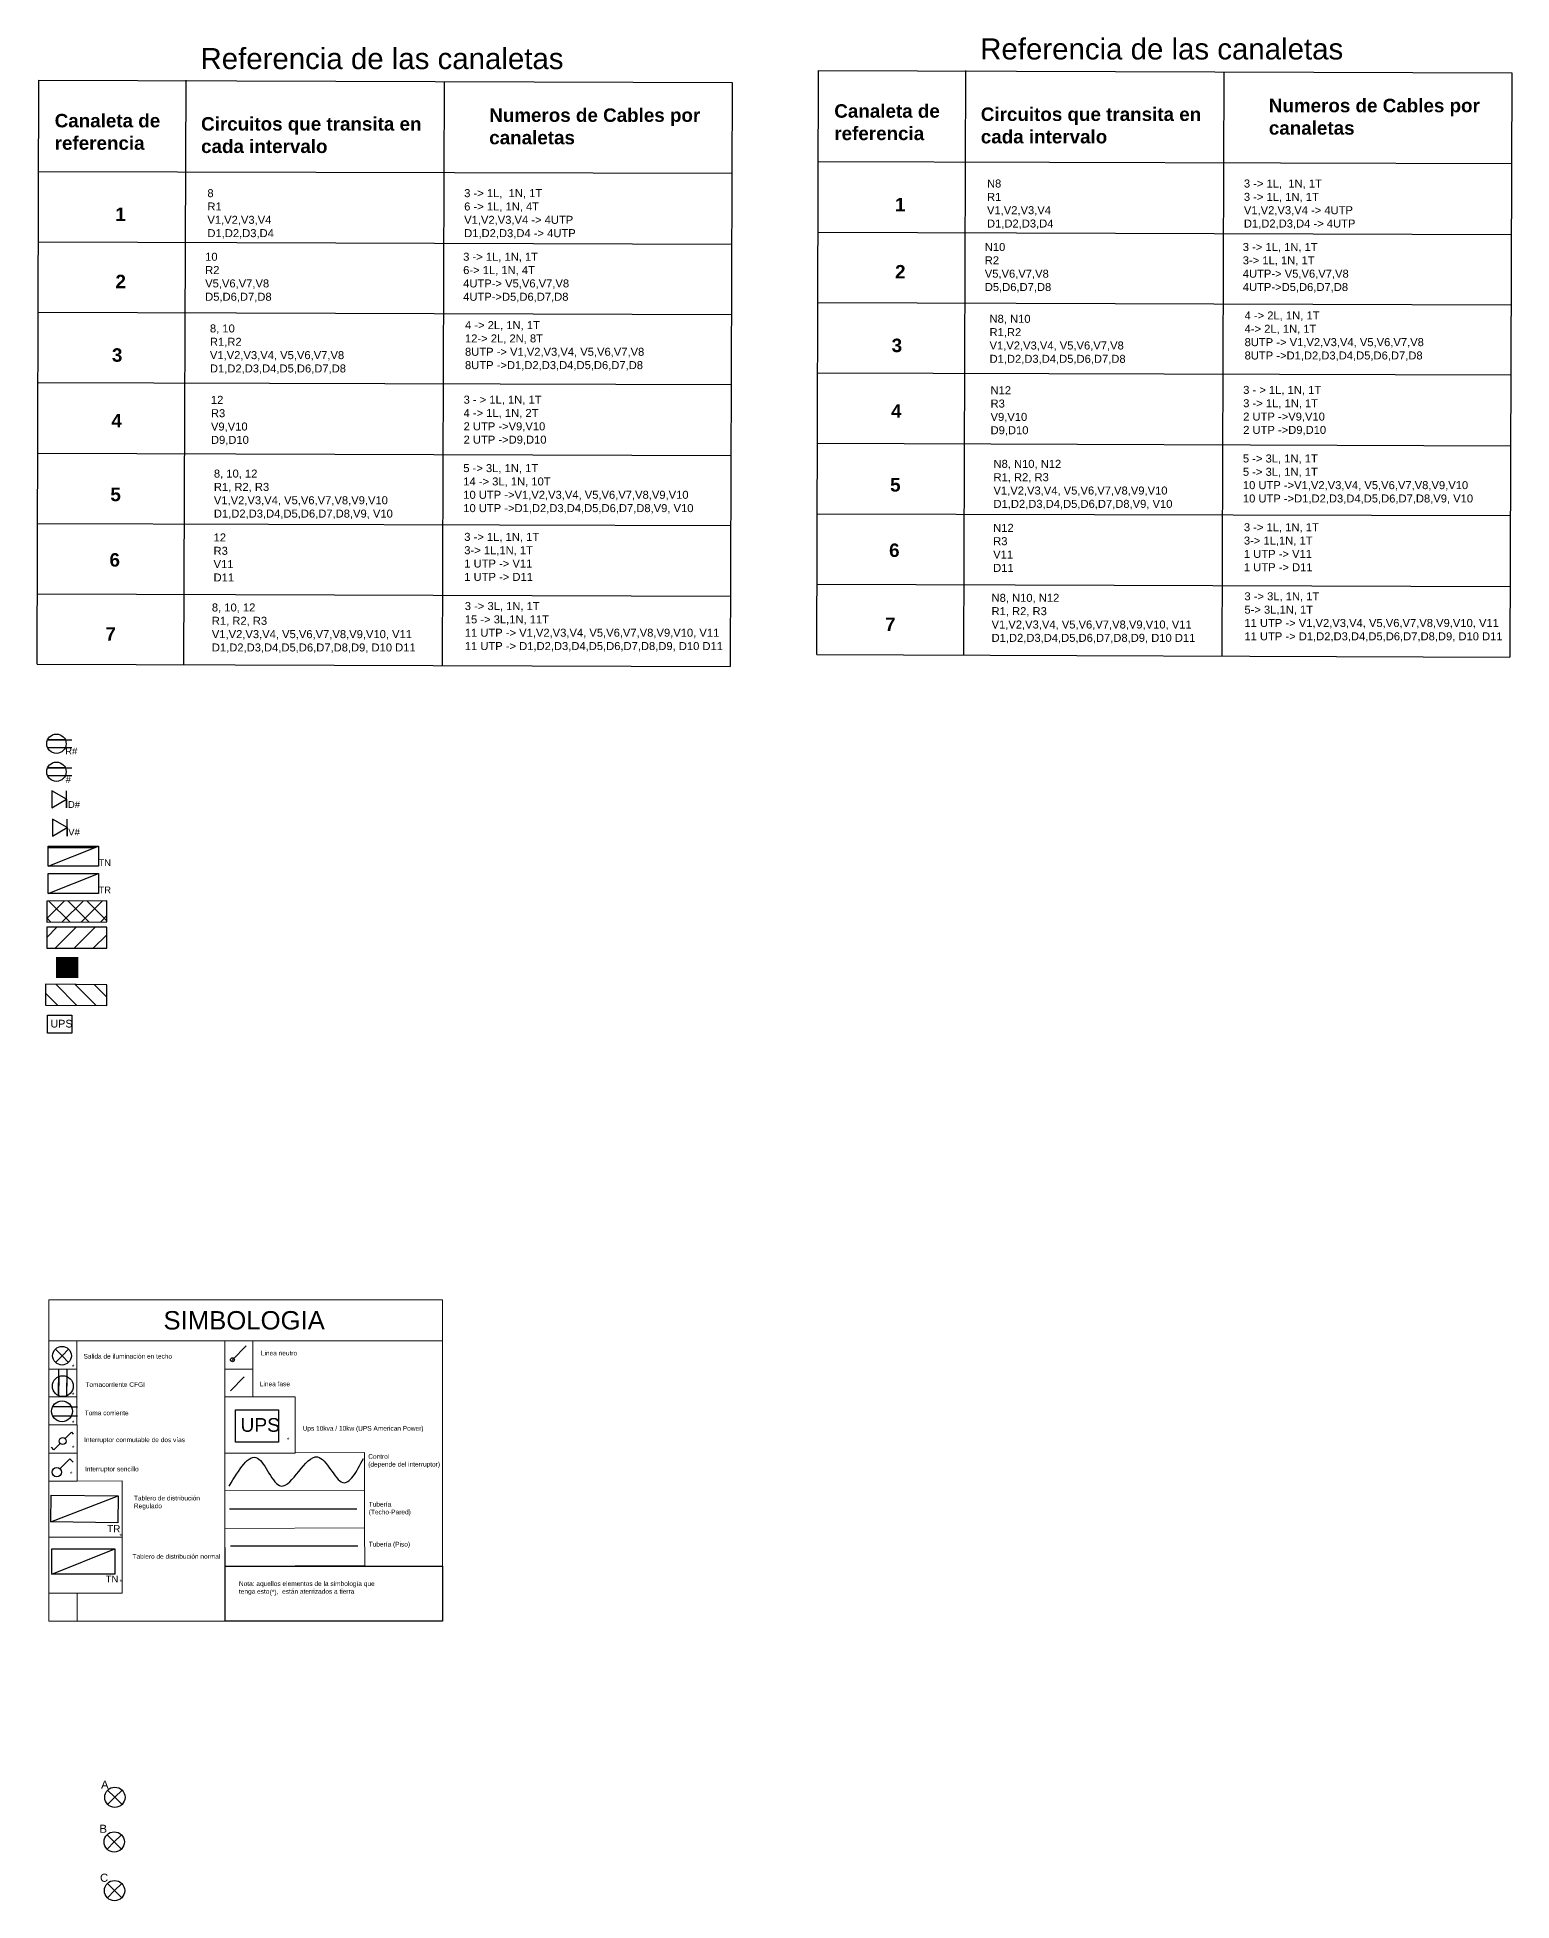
# Model space of a CAD drawing. Header units: millimetres. Extents: x -0.3 to 50, y -1 to 21.3.
# Drawn here: x 35.51 to 50.04, y 2.95 to 21.32 of the extents above; entities that cross this region are included whole.
import ezdxf

# ---------------------------------------------------------------- set-up
doc = ezdxf.new("R2010")
doc.units = ezdxf.units.MM
doc.header["$LTSCALE"] = 0.5
doc.linetypes.add('ACAD_ISO02W100', pattern=[15, 12, -3])
for name, color, linetype in [('CANALETA', 5, 'Continuous'), ('Capa2', 1, 'ACAD_ISO02W100'), ('COMUNICACION', 7, 'Continuous'), ('CONTROL', 7, 'ACAD_ISO02W100'), ('ENCHUFE', 7, 'Continuous'), ('FASE', 7, 'Continuous'), ('LUMINARIA', 7, 'Continuous'), ('PISO', 7, 'ACAD_ISO02W100'), ('TABLA', 7, 'Continuous'), ('TABLERO', 7, 'Continuous'), ('TECHO', 7, 'Continuous'), ('Tomacorrientes', 7, 'Continuous')]:
    doc.layers.add(name, color=color, linetype=linetype)
doc.styles.add('came', font='')
doc.styles.get("Standard").update_dxf_attribs({"font": 'arial.ttf'})
doc.styles.get('came').set_extended_font_data('Papyrus')
pattern_1 = [(0, (-29.089, -4.2996), (0, 6.985), [5.08, -1.905]), (90, (-29.089, -4.2996), (-6.985, 4e-16), [5.08, -1.905])]

# ---------------------------------------------------------------- blocks, each defined once
blk = doc.blocks.new('Tomacorriente')
at = {"layer": 'Tomacorrientes'}
for p, q in [((0.0453, 0.0211), (-0.0453, 0.0211)), ((0.0453, 0.0211), (0.0743, 0.0211)), ((-0.0453, -0.0211), (0.0453, -0.0211)), ((0.0453, -0.0211), (0.0743, -0.0211))]:
    blk.add_line(p, q, dxfattribs=at)
blk.add_circle((0, 0), 0.05, dxfattribs=at)
blk = doc.blocks.new('INTERRUPTOR')
at = {"layer": 'LUMINARIA'}
for p, q in [((0.035, 0.035), (0.141, 0.141)), ((0.141, 0.141), (0.177, 0.106))]:
    blk.add_line(p, q, dxfattribs=at)
blk.add_circle((0, 0), 0.05, dxfattribs=at)
blk = doc.blocks.new('CONMUTABLE')
at = {"layer": 'LUMINARIA'}
for p, q in [((0.035, 0.035), (0.13, 0.13)), ((0.13, 0.13), (0.155, 0.1))]:
    blk.add_line(p, q, dxfattribs=at)
blk.add_lwpolyline([(-0.035, -0.035), (-0.128, -0.128), (-0.165, -0.09)], dxfattribs=at)
blk.add_circle((0, 0), 0.05, dxfattribs=at)
blk = doc.blocks.new('LAMPARA')
at = {"layer": 'LUMINARIA'}
for q in [(-0.071, 0.071), (-0.071, -0.071), (0.071, 0.071), (0.071, -0.071)]:
    blk.add_line((0, 0), q, dxfattribs=at)
blk.add_circle((0, 0), 0.1, dxfattribs=at)
blk = doc.blocks.new('*U53')
at = {"ltscale": 0.5}
h = blk.add_hatch(dxfattribs=at)
h.set_pattern_fill('ANGLE', color=256)
h.set_pattern_definition(pattern_1)
h.paths.add_polyline_path([(0.073, 0.032, 0.653985), (-0.073, 0.032)])
h.paths.add_polyline_path([(-0.073, -0.032, 0.653985), (0.073, -0.032)])
at = {"layer": 'ENCHUFE'}
h = blk.add_hatch(dxfattribs=at)
h.set_pattern_fill('ANGLE', color=256)
h.set_pattern_definition(pattern_1)
h.paths.add_polyline_path([(-0.073, 0.032), (0.073, 0.032, 0.653985)])
h.paths.add_polyline_path([(0.073, -0.032), (-0.073, -0.032, 0.653985)])
for p, q in [((0.073, 0.032), (-0.073, 0.032)), ((-0.073, 0.032), (0.127, 0.032)), ((-0.073, -0.032), (0.073, -0.032)), ((-0.073, -0.032), (0.127, -0.032))]:
    blk.add_line(p, q, dxfattribs=at)
blk.add_circle((0, 0), 0.08, dxfattribs=at)
blk = doc.blocks.new('FASE')
at = {"layer": 'FASE'}
blk.add_line((-0.071, -0.071), (0.071, 0.071), dxfattribs=at)
blk = doc.blocks.new('NEUTRO')
at = {"layer": 'FASE'}
h = blk.add_hatch(dxfattribs=at)
h.set_pattern_fill('ANGLE', color=256)
h.set_pattern_definition([(0, (-31.3874, -5.3555), (0, 6.985), [5.08, -1.905]), (90, (-31.3874, -5.3555), (-6.985, 4e-16), [5.08, -1.905])])
h.paths.add_polyline_path([(-0.051, -0.071, 1), (-0.091, -0.071, 1)])
blk.add_line((-0.071, -0.071), (0.071, 0.071), dxfattribs=at)
blk.add_circle((-0.071, -0.071), 0.02, dxfattribs=at)
blk = doc.blocks.new('TABLERO')
at = {"layer": 'TABLERO'}
h = blk.add_hatch(dxfattribs=at)
h.set_pattern_fill('ANGLE', color=256)
h.set_pattern_definition([(0, (-30.7, -7.5015), (0, 6.985), [5.08, -1.905]), (90, (-30.7, -7.5015), (-6.985, 4e-16), [5.08, -1.905])])
h.paths.add_polyline_path([(-0.25, -0.1), (0.25, 0.1), (-0.25, 0.1)])
blk.add_line((-0.25, -0.1), (0.25, 0.1), dxfattribs=at)
blk.add_lwpolyline([(-0.25, 0.1), (0.25, 0.1), (0.25, -0.1), (-0.25, -0.1)], close=True, dxfattribs=at)
blk = doc.blocks.new('ENCHUFE')
at = {"layer": 'ENCHUFE'}
for p, q in [((0.073, 0.032), (-0.073, 0.032)), ((-0.073, 0.032), (0.127, 0.032)), ((-0.073, -0.032), (0.073, -0.032)), ((-0.073, -0.032), (0.127, -0.032))]:
    blk.add_line(p, q, dxfattribs=at)
blk.add_circle((0, 0), 0.08, dxfattribs=at)
blk = doc.blocks.new('Datos')
at = {"layer": 'COMUNICACION'}
for p, q in [((-0.043, 0.05), (-0.043, -0.05)), ((0.043, 0), (-0.043, 0.05)), ((-0.043, 0.05), (-0.043, -0.05)), ((-0.043, -0.05), (0.043, 0)), ((0.043, -0.05), (0.043, 0.05)), ((0.043, 0), (0.043, -0.05)), ((0.043, -0.05), (0.043, -0.05))]:
    blk.add_line(p, q, dxfattribs=at)

msp = doc.modelspace()

# ---------------------------------------------------------------- hatches: boundary and pattern name
at = {"layer": 'CANALETA'}
h = msp.add_hatch(dxfattribs=at)
h.set_pattern_fill('_USER', color=256, scale=0.133068, angle=45, double=1, pattern_type=0)
h.set_pattern_definition([(45, (26.94518, 9.99913), (-0.0940933, 0.0940933), []), (135, (26.94518, 9.99913), (-0.0940933, -0.0940933), [])])
h.paths.add_polyline_path([(35.599, 12.802), (35.599, 12.596), (36.192, 12.599), (36.192, 12.806)])
h = msp.add_hatch(dxfattribs=at)
h.set_pattern_fill('_USER', color=256, scale=0.133068, angle=45, pattern_type=0)
h.set_pattern_definition([(45, (26.94518, 9.99913), (-0.0940933, 0.0940933), [])])
h.paths.add_polyline_path([(35.6, 12.544), (35.6, 12.337), (36.191, 12.337), (36.191, 12.544)])
h = msp.add_hatch(color=256, dxfattribs=at)
h.dxf.hatch_style = 1
h.paths.add_polyline_path([(35.911, 12.251), (35.692, 12.251), (35.692, 12.045), (35.911, 12.045)])
h = msp.add_hatch(dxfattribs=at)
h.set_pattern_fill('_USER', color=256, scale=0.133068, angle=135, pattern_type=0)
h.set_pattern_definition([(135, (26.94518, 9.99913), (-0.0940933, -0.0940933), [])])
h.paths.add_polyline_path([(35.587, 11.983), (35.587, 11.777), (36.191, 11.772), (36.191, 11.978)])

# ---------------------------------------------------------------- linework, layer by layer
for points in [[(35.599, 12.596), (36.192, 12.599), (36.192, 12.806), (35.599, 12.802)], [(35.6, 12.337), (36.191, 12.337), (36.191, 12.544), (35.6, 12.544)], [(35.587, 11.777), (36.191, 11.772), (36.191, 11.978), (35.587, 11.983)]]:
    msp.add_lwpolyline(points, close=True, dxfattribs=at)
at = {"layer": 'CONTROL'}
msp.add_spline([(37.399, 7.035), (37.676, 7.311), (37.909, 7.035), (38.268, 7.322), (38.517, 7.07), (38.721, 7.307)], degree=3, dxfattribs=at)
at = {"layer": 'PISO'}
msp.add_line((37.411, 6.445), (38.666, 6.445), dxfattribs=at)
at = {"layer": 'TABLA', "ltscale": 0.5}
for p, q in [((43.191, 15.233), (43.207, 20.991)), ((35.506, 15.137), (35.523, 20.896))]:
    msp.add_line(p, q, dxfattribs=at)
at = {"layer": 'TABLA'}
for p, q in [((43.207, 20.991), (50.039, 20.968)), ((44.654, 20.991), (44.634, 15.233)), ((47.201, 20.98), (47.181, 15.222)), ((50.039, 20.968), (50.019, 15.209)), ((35.523, 20.896), (42.354, 20.872)), ((36.969, 20.896), (36.949, 15.137)), ((39.517, 20.884), (39.497, 15.126)), ((42.354, 20.872), (42.334, 15.114)), ((43.207, 20.093), (50.036, 20.074)), ((35.523, 19.997), (42.351, 19.979)), ((35.521, 19.303), (42.349, 19.28)), ((43.205, 19.399), (50.033, 19.375)), ((35.519, 18.609), (42.346, 18.585)), ((43.203, 18.704), (50.031, 18.681)), ((43.201, 18.01), (50.028, 17.991)), ((35.517, 17.915), (42.344, 17.896)), ((43.195, 17.316), (50.026, 17.292)), ((35.511, 17.22), (42.342, 17.196)), ((43.195, 16.621), (50.024, 16.603)), ((35.51, 16.526), (42.339, 16.507)), ((35.508, 15.832), (42.337, 15.809)), ((43.193, 15.927), (50.021, 15.905)), ((35.506, 15.137), (42.334, 15.114)), ((43.191, 15.233), (50.019, 15.209))]:
    msp.add_line(p, q, dxfattribs=at)
at = {"layer": 'TABLA', "lineweight": 20}
for points in [[(35.621, 8.871), (39.501, 8.871), (39.501, 8.466), (35.621, 8.466)], [(35.621, 8.466), (35.897, 8.466), (35.897, 8.189), (35.621, 8.189)], [(35.621, 8.466), (37.355, 8.466), (37.355, 5.702), (35.621, 5.702)], [(37.355, 8.466), (37.631, 8.466), (37.631, 8.189), (37.355, 8.189)], [(37.355, 8.466), (39.501, 8.466), (39.501, 5.702), (37.355, 5.702)], [(35.621, 8.189), (35.897, 8.189), (35.897, 7.913), (35.621, 7.913)], [(37.355, 8.189), (37.631, 8.189), (37.631, 7.913), (37.355, 7.913)], [(35.621, 7.913), (35.897, 7.913), (35.897, 7.637), (35.621, 7.637)], [(37.355, 7.913), (38.047, 7.913), (38.047, 7.36), (37.355, 7.36)], [(35.621, 7.637), (35.898, 7.637), (35.898, 7.36), (35.621, 7.36)], [(35.621, 7.36), (35.898, 7.36), (35.898, 7.084), (35.621, 7.084)], [(37.355, 7.36), (38.732, 7.366), (38.732, 6.994), (37.355, 6.988)], [(35.621, 7.084), (36.343, 7.085), (36.344, 6.532), (35.621, 6.531)], [(35.621, 7.084), (36.343, 7.085), (36.343, 6.532), (35.621, 6.531)], [(37.355, 6.988), (38.732, 6.994), (38.733, 6.622), (37.356, 6.616)], [(37.356, 6.616), (38.733, 6.622), (38.734, 6.25), (37.357, 6.244)], [(35.621, 6.531), (36.342, 6.532), (36.342, 5.979), (35.621, 5.978)], [(35.621, 6.531), (36.342, 6.532), (36.342, 5.979), (35.621, 5.978)], [(35.621, 5.978), (35.898, 5.978), (35.898, 5.702), (35.621, 5.702)]]:
    msp.add_lwpolyline(points, close=True, dxfattribs=at)
at = {"layer": 'TABLA', "ltscale": 0.5}
msp.add_lwpolyline([(37.357, 6.244), (39.501, 6.244), (39.501, 5.702), (37.357, 5.702)], close=True, dxfattribs=at)
at = {"layer": 'TABLERO'}
for points in [[(35.608, 11.678), (35.847, 11.678), (35.847, 11.499), (35.608, 11.499)], [(37.46, 7.786), (37.885, 7.786), (37.885, 7.468), (37.46, 7.468)]]:
    msp.add_lwpolyline(points, close=True, dxfattribs=at)
at = {"layer": 'TECHO'}
msp.add_lwpolyline([(37.401, 6.809), (38.656, 6.809)], dxfattribs=at)

# ---------------------------------------------------------------- block references
at = {"layer": 'ENCHUFE', "xscale": 1.289262640350693, "yscale": 1.289262640350693, "zscale": 1.289262640350693, "rotation": 89.1041540686774}
msp.add_blockref('*U53', (35.758, 8.02), dxfattribs=at)
at = {"layer": 'FASE', "xscale": 0.9593836711923753, "yscale": 0.9593836711923753, "zscale": 0.9593836711923753}
for name, p in [('NEUTRO', (37.498, 8.348, 0.126)), ('FASE', (37.478, 8.043, 0.126))]:
    msp.add_blockref(name, p, dxfattribs=at)
at = {"layer": 'LUMINARIA'}
for p in [(36.271, 3.966, 2.66), (36.265, 3.526, 2.66), (36.268, 3.046, -0.494)]:
    msp.add_blockref('LAMPARA', p, dxfattribs=at)
at = {"layer": 'TABLA'}
for name, p, xscale, yscale, zscale in [('ENCHUFE', (35.695, 14.354), 1.191754937684969, 1.191754937684969, 1.191754937684969), ('ENCHUFE', (35.695, 14.078), 1.191754937684969, 1.191754937684969, 1.191754937684969), ('Datos', (35.722, 13.806), 1.65814918426914, 1.65814918426914, 1.65814918426914), ('Datos', (35.728, 13.527), 1.65814918426914, 1.65814918426914, 1.65814918426914), ('TABLERO', (35.861, 13.245), 0.990470253042132, 0.990470253042132, 0.990470253042132), ('TABLERO', (35.861, 12.976), 0.990470253042132, 0.990470253042132, 0.990470253042132), ('LAMPARA', (35.75, 8.32), 0.9212998080187064, 0.9212998080187064, 0.9212998080187064)]:
    msp.add_blockref(name, p, dxfattribs=dict(at, xscale=xscale, yscale=yscale, zscale=zscale))
at = {"layer": 'TABLA', "lineweight": 100}
for name, p, xscale, yscale, zscale in [('Tomacorriente', (35.75, 7.772), 2.046893695066521, 2.046893695066521, 2.046893695066521), ('INTERRUPTOR', (35.698, 7.172), 0.9212998080187064, 0.9212998080187064, 0.9212998080187064)]:
    msp.add_blockref(name, p, dxfattribs=dict(at, xscale=xscale, yscale=yscale, zscale=zscale))
at = {"layer": 'TABLA', "lineweight": 20, "xscale": 0.6748807551529334, "yscale": 0.6748807551529334, "zscale": 0.6748807551529334}
msp.add_blockref('CONMUTABLE', (35.757, 7.479), dxfattribs=at)
at = {"layer": 'TABLERO', "xscale": 1.318044577077474, "yscale": 1.318044577077474, "zscale": 1.318044577077474, "rotation": 359.373475577329}
msp.add_blockref('TABLERO', (35.972, 6.809), dxfattribs=at)
at = {"layer": 'TABLERO', "xscale": 1.244900427651544, "yscale": 1.244900427651544, "zscale": 1.244900427651544}
msp.add_blockref('TABLERO', (35.961, 6.291), dxfattribs=at)

# ---------------------------------------------------------------- texts
at = {"layer": 'Capa2', "ltscale": 0.5, "char_height": 0.0461, "attachment_point": 1}
for s, insert in [('*', (35.847, 8.235)), ('*', (35.847, 7.959)), ('*', (35.847, 7.683)), ('*', (35.847, 7.436)), ('*', (37.966, 7.514)), ('*', (35.827, 7.179)), ('*', (36.317, 6.565)), ('*', (36.318, 6.114)), ('(*)', (37.797, 6.012))]:
    msp.add_mtext_dynamic_manual_height_columns(s, width=0.0813, gutter_width=0.592, heights=[0], dxfattribs=dict(at, insert=insert))
at = {"layer": 'PISO', "insert": (38.122, 7.627), "char_height": 0.04607, "attachment_point": 1}
msp.add_mtext('Ups 10kva / 10kw (UPS American Power)', dxfattribs=at)
at = {"layer": 'TABLA', "lineweight": 13, "char_height": 0.41514, "attachment_point": 5}
for insert in [(46.589, 21.203), (38.904, 21.108)]:
    msp.add_mtext('{\\H0.5x;\\C7;Referencia de las canaletas}', dxfattribs=dict(at, insert=insert))
at = {"layer": 'TABLA', "lineweight": 13, "ltscale": 0.1, "attachment_point": 1, "style": 'came'}
for s, insert, char_height, width in [('{\\fArial|b1|i0|c0|p34;Numeros de Cables por canaletas}', (39.961, 20.618), 0.13263, 2.12658), ('{\\fArial|b1|i0|c0|p34;Canaleta de \\Preferencia}', (43.362, 20.659), 0.13263, 5.15918), ('{\\fArial|b1|i0|c0|p34;Circuitos que transita en \\Pcada intervalo }', (44.806, 20.627), 0.13263, 2.12658), ('{\\fArial|b1|i0|c0|p34;Numeros de Cables por canaletas}', (47.645, 20.713), 0.13263, 2.12658), ('{\\fArial|b1|i0|c0|p34;Canaleta de \\Preferencia}', (35.678, 20.564), 0.13263, 5.15918), ('{\\fArial|b1|i0|c0|p34;Circuitos que transita en \\Pcada intervalo }', (37.121, 20.532), 0.13263, 2.12658), ('{\\fArial|b0|i0|c0|p34;N8\\PR1\\PV1,V2,V3,V4\\PD1,D2,D3,D4}', (44.867, 19.917), 0.07888, 1.8939), ('{\\fArial|b0|i0|c0|p34;3 -> 1L,  1N, 1T\\P3 -> 1L, 1N, 1T \\PV1,V2,V3,V4 -> 4UTP\\PD1,D2,D3,D4 -> 4UTP}', (47.399, 19.917), 0.07888, 1.8939), ('{\\fArial|b0|i0|c0|p34;8\\PR1\\PV1,V2,V3,V4\\PD1,D2,D3,D4}', (37.183, 19.822), 0.07888, 1.8939), ('{\\fArial|b0|i0|c0|p34;3 -> 1L,  1N, 1T\\P6 -> 1L, 1N, 4T \\PV1,V2,V3,V4 -> 4UTP\\PD1,D2,D3,D4 -> 4UTP}', (39.714, 19.822), 0.07888, 1.8939), ('{\\fArial|b1|i0|c0|p34;1}', (43.96, 19.736), 0.13263, 5.15918), ('{\\fArial|b1|i0|c0|p34;1}', (36.275, 19.64), 0.13263, 5.15918), ('{\\fArial|b0|i0|c0|p34;N10\\PR2\\PV5,V6,V7,V8\\PD5,D6,D7,D8}', (44.845, 19.291), 0.07888, 3.06823), ('{\\fArial|b0|i0|c0|p34;3 -> 1L, 1N, 1T\\P3-> 1L, 1N, 1T\\P4UTP-> V5,V6,V7,V8\\P4UTP->D5,D6,D7,D8 }', (47.388, 19.291), 0.07888, 3.06823), ('{\\fArial|b0|i0|c0|p34;10\\PR2\\PV5,V6,V7,V8\\PD5,D6,D7,D8}', (37.161, 19.195), 0.07888, 3.06823), ('{\\fArial|b0|i0|c0|p34;3 -> 1L, 1N, 1T\\P6-> 1L, 1N, 4T\\P4UTP-> V5,V6,V7,V8\\P4UTP->D5,D6,D7,D8 }', (39.704, 19.195), 0.07888, 3.06823), ('{\\fArial|b1|i0|c0|p34;2}', (36.277, 18.978), 0.13263, 5.15918), ('{\\fArial|b1|i0|c0|p34;2}', (43.961, 19.074), 0.13263, 5.15918), ('{\\fArial|b0|i0|c0|p34;N8, N10\\PR1,R2\\PV1,V2,V3,V4, V5,V6,V7,V8\\PD1,D2,D3,D4,D5,D6,D7,D8}', (44.892, 18.583), 0.07888, 3.06823), ('{\\fArial|b0|i0|c0|p34;4 -> 2L, 1N, 1T\\P4-> 2L, 1N, 1T\\P8UTP -> V1,V2,V3,V4, V5,V6,V7,V8\\P8UTP ->D1,D2,D3,D4,D5,D6,D7,D8}', (47.406, 18.616), 0.07888, 3.06823), ('{\\fArial|b0|i0|c0|p34;8, 10\\PR1,R2\\PV1,V2,V3,V4, V5,V6,V7,V8\\PD1,D2,D3,D4,D5,D6,D7,D8}', (37.208, 18.488), 0.07888, 3.06823), ('{\\fArial|b0|i0|c0|p34;4 -> 2L, 1N, 1T\\P12-> 2L, 2N, 8T\\P8UTP -> V1,V2,V3,V4, V5,V6,V7,V8\\P8UTP ->D1,D2,D3,D4,D5,D6,D7,D8}', (39.722, 18.521), 0.07888, 3.06823), ('{\\fArial|b1|i0|c0|p34;3}', (36.242, 18.253), 0.13263, 5.15918), ('{\\fArial|b1|i0|c0|p34;3}', (43.927, 18.348), 0.13263, 5.15918), ('{\\fArial|b0|i0|c0|p34;N12\\PR3\\PV9,V10\\PD9,D10}', (44.902, 17.879), 0.07888, 3.06823), ('{\\fArial|b0|i0|c0|p34;3 - > 1L, 1N, 1T\\P3 -> 1L, 1N, 1T\\P2 UTP ->V9,V10\\P2 UTP ->D9,D10}', (47.392, 17.882), 0.07888, 3.06823), ('{\\fArial|b0|i0|c0|p34;12\\PR3\\PV9,V10\\PD9,D10}', (37.218, 17.784), 0.07888, 3.06823), ('{\\fArial|b0|i0|c0|p34;3 - > 1L, 1N, 1T\\P4 -> 1L, 1N, 2T\\P2 UTP ->V9,V10\\P2 UTP ->D9,D10}', (39.708, 17.786), 0.07888, 3.06823), ('{\\fArial|b1|i0|c0|p34;4}', (43.922, 17.701), 0.13263, 5.15918), ('{\\fArial|b1|i0|c0|p34;4}', (36.237, 17.606), 0.13263, 5.15918), ('{\\fArial|b0|i0|c0|p34;5 -> 3L, 1N, 1T\\P14 -> 3L, 1N, 10T\\P10 UTP ->V1,V2,V3,V4, V5,V6,V7,V8,V9,V10\\P10 UTP ->D1,D2,D3,D4,D5,D6,D7,D8,V9, V10}', (39.705, 17.111), 0.07888, 3.06823), ('{\\fArial|b0|i0|c0|p34;N8, N10, N12\\PR1, R2, R3\\PV1,V2,V3,V4, V5,V6,V7,V8,V9,V10\\PD1,D2,D3,D4,D5,D6,D7,D8,V9, V10}', (44.931, 17.153), 0.07888, 3.06823), ('{\\fArial|b0|i0|c0|p34;5 -> 3L, 1N, 1T\\P5 -> 3L, 1N, 1T\\P10 UTP ->V1,V2,V3,V4, V5,V6,V7,V8,V9,V10\\P10 UTP ->D1,D2,D3,D4,D5,D6,D7,D8,V9, V10}', (47.389, 17.206), 0.07888, 3.06823), ('{\\fArial|b0|i0|c0|p34;8, 10, 12\\PR1, R2, R3\\PV1,V2,V3,V4, V5,V6,V7,V8,V9,V10\\PD1,D2,D3,D4,D5,D6,D7,D8,V9, V10}', (37.247, 17.057), 0.07888, 3.06823), ('{\\fArial|b1|i0|c0|p34;5}', (43.912, 16.973), 0.13263, 5.15918), ('{\\fArial|b1|i0|c0|p34;5}', (36.227, 16.878), 0.13263, 5.15918), ('{\\fArial|b0|i0|c0|p34;12\\PR3\\PV11\\PD11}', (37.244, 16.427), 0.07888, 3.06823), ('{\\fArial|b0|i0|c0|p34;3 -> 1L, 1N, 1T\\P3-> 1L,1N, 1T\\P1 UTP -> V11\\P1 UTP -> D11}', (39.715, 16.433), 0.07888, 3.06823), ('{\\fArial|b0|i0|c0|p34;N12\\PR3\\PV11\\PD11}', (44.928, 16.522), 0.07888, 3.06823), ('{\\fArial|b0|i0|c0|p34;3 -> 1L, 1N, 1T\\P3-> 1L,1N, 1T\\P1 UTP -> V11\\P1 UTP -> D11}', (47.399, 16.528), 0.07888, 3.06823), ('{\\fArial|b1|i0|c0|p34;6}', (36.218, 16.233), 0.13263, 5.15918), ('{\\fArial|b1|i0|c0|p34;6}', (43.902, 16.328), 0.13263, 5.15918), ('{\\fArial|b0|i0|c0|p34;N8, N10, N12\\PR1, R2, R3\\PV1,V2,V3,V4, V5,V6,V7,V8,V9,V10, V11\\PD1,D2,D3,D4,D5,D6,D7,D8,D9, D10 D11}', (44.912, 15.832), 0.07888, 3.06823), ('{\\fArial|b0|i0|c0|p34;3 -> 3L, 1N, 1T\\P5-> 3L,1N, 1T\\P11 UTP -> V1,V2,V3,V4, V5,V6,V7,V8,V9,V10, V11\\P11 UTP -> D1,D2,D3,D4,D5,D6,D7,D8,D9, D10 D11}', (47.404, 15.847), 0.07888, 3.06823), ('{\\fArial|b0|i0|c0|p34;8, 10, 12\\PR1, R2, R3\\PV1,V2,V3,V4, V5,V6,V7,V8,V9,V10, V11\\PD1,D2,D3,D4,D5,D6,D7,D8,D9, D10 D11}', (37.227, 15.737), 0.07888, 3.06823), ('{\\fArial|b0|i0|c0|p34;3 -> 3L, 1N, 1T\\P15 -> 3L,1N, 11T\\P11 UTP -> V1,V2,V3,V4, V5,V6,V7,V8,V9,V10, V11\\P11 UTP -> D1,D2,D3,D4,D5,D6,D7,D8,D9, D10 D11}', (39.72, 15.751), 0.07888, 3.06823), ('{\\fArial|b1|i0|c0|p34;7 }', (36.178, 15.503), 0.13263, 5.15918), ('{\\fArial|b1|i0|c0|p34;7 }', (43.862, 15.598), 0.13263, 5.15918)]:
    msp.add_mtext(s, dxfattribs=dict(at, insert=insert, char_height=char_height, width=width))
at = {"layer": 'TABLA', "char_height": 0.0665, "attachment_point": 1}
for s, insert in [('R#', (35.782, 14.315)), ('#', (35.786, 14.034)), ('D#', (35.809, 13.788)), ('V#', (35.812, 13.516)), ('TN', (36.109, 13.215)), ('TR', (36.109, 12.946))]:
    msp.add_mtext_dynamic_manual_height_columns(s, width=0.06653, gutter_width=0.333, heights=[0], dxfattribs=dict(at, insert=insert))
at = {"layer": 'TABLA', "lineweight": 100, "attachment_point": 1}
for s, width, gutter_width, insert, char_height in [('\\pxt18;SIMBOLOGIA', 1.81394, 45.336, (36.75, 8.76), 0.18134), ('Salida de iluminación en techo', 0.94827, 11.516, (35.962, 8.338), 0.04606), ('\\pxt18;Linea neutro ', 1.22638, 11.516, (37.71, 8.369), 0.04606), ('\\pxt18;Tomacorriente CFGI', 1.22638, 11.516, (35.981, 8.059), 0.04606), ('\\pxt18;Linea fase', 1.22638, 11.516, (37.7, 8.065), 0.04606), ('\\pxt18;Toma corriente', 1.22638, 11.516, (35.974, 7.779), 0.04606), ('\\pxt18;Interruptor conmutable de dos vías', 1.22638, 11.516, (35.968, 7.514), 0.04606), ('Control \\P(depende del interruptor)', 0.96946, 11.516, (38.768, 7.35), 0.04606), ('Interruptor sencillo', 0.57155, 11.516, (35.977, 7.226), 0.04606), ('Tablero de distribución Regulado', 0.82378, 11.516, (36.459, 6.939), 0.04606), ('Tubería\\P(Techo-Pared)', 0.96946, 11.516, (38.773, 6.879), 0.04606), ('Tubería (Piso)', 0.96946, 11.516, (38.773, 6.485), 0.04606), ('Tablero de distribución normal', 0.82378, 11.516, (36.445, 6.364), 0.04606)]:
    msp.add_mtext_dynamic_manual_height_columns(s, width=width, gutter_width=gutter_width, heights=[0], dxfattribs=dict(at, insert=insert, char_height=char_height))
at = {"layer": 'TABLA', "ltscale": 0.5, "attachment_point": 1}
for s, width, gutter_width, insert, char_height in [('Nota: aquellos elementos de la simbología que tenga esto    ,  están aterrizados a tierra', 1.41879, 0.592, (37.494, 6.096), 0.04607), ('A', 0.13475, 12.5, (36.135, 4.131), 0.08), ('B', 0.13475, 12.5, (36.119, 3.696), 0.08), ('C', 0.13475, 12.5, (36.125, 3.213), 0.08)]:
    msp.add_mtext_dynamic_manual_height_columns(s, width=width, gutter_width=gutter_width, heights=[0], dxfattribs=dict(at, insert=insert, char_height=char_height))
at = {"layer": 'TABLERO', "attachment_point": 1}
for s, width, gutter_width, insert, char_height in [('UPS', 0.06364, 4.745, (35.636, 11.632), 0.0759), ('UPS', 0.11318, 8.438, (37.51, 7.705), 0.135), ('TN', 0.0557, 4.153, (36.181, 6.152), 0.0664)]:
    msp.add_mtext_dynamic_manual_height_columns(s, width=width, gutter_width=gutter_width, heights=[0], dxfattribs=dict(at, insert=insert, char_height=char_height))
at = {"layer": 'TABLERO', "insert": (36.196, 6.652), "char_height": 0.0703, "attachment_point": 1, "rotation": 358.0187}
msp.add_mtext_dynamic_manual_height_columns('TR', width=0.05897, gutter_width=4.397, heights=[0], dxfattribs=at)

doc.saveas('drawing.dxf')
